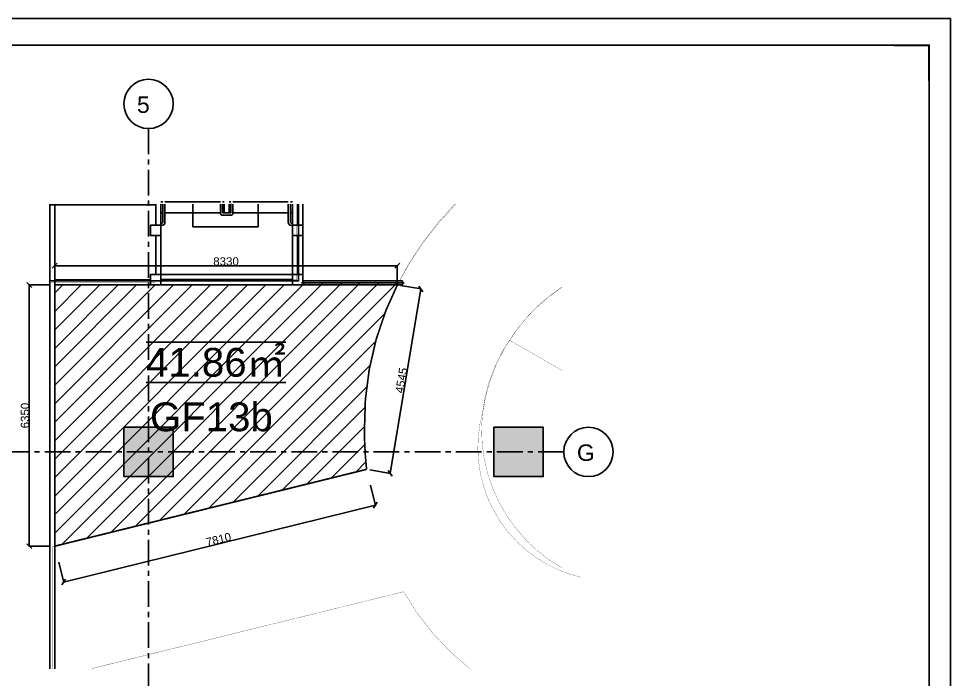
# Model space of a CAD drawing. Header units: inches. Extents: x -17552 to 18736, y -11730 to 13931.
# Drawn here: x -3925 to 18736, y -2131 to 13931 of the extents above; entities that cross this region are included whole.
import ezdxf

# ---------------------------------------------------------------- set-up
doc = ezdxf.new("R2010")
doc.units = ezdxf.units.IN
doc.header["$MEASUREMENT"] = 0
for name, pattern in [('CENTER', [2, 1.25, -0.25, 0.25, -0.25]), ('CONTINOUS', [0]), ('DASH', [0.35, 0.25, -0.1]), ('HIDDEN', [0.375, 0.25, -0.125])]:
    doc.linetypes.add(name, pattern=pattern)
for name, color, linetype in [('DIM', 3, 'Continuous'), ('DIM TEXT', 7, 'Continuous'), ('HS-CURVE-PAVE-JNT', 1, 'Continuous'), ('I-Wall-Rent-p', 42, 'Continuous'), ('L01-TXT-200', 7, 'Continuous'), ('L01-WAL', 2, 'Continuous'), ('WALL', 255, 'Continuous'), ('商铺编号', 1, 'Continuous'), ('租户面积', 1, 'Continuous'), ('轴线', 10, 'CENTER')]:
    doc.layers.add(name, color=color, linetype=linetype)
doc.layers.add('P-新规划租赁线', color=7, linetype='Continuous', true_color=0xd45be6)
doc.styles.get("Standard").update_dxf_attribs({"font": 'arial.ttf'})
doc.dimstyles.new('DIM-200MM', dxfattribs={"dimtxt": 200, "dimasz": 120, "dimexe": 10, "dimexo": 10, "dimgap": 0.7, "dimtad": 1, "dimdec": 0, "dimrnd": 5, "dimzin": 1, "dimdsep": 46, "dimtxsty": 'Standard', "dimblk": 'OBLIQUE', "dimcen": 0.5, "dimdle": 1, "dimclrd": 256, "dimclre": 256, "dimclrt": 7, "dimaunit": 1, "dimadec": 0, "dimazin": 0, "dimtfac": 1, "dimtdec": 0, "dimtix": 1, "dimtmove": 2, "dimatfit": 3, "dimfxl": 500, "dimfxlon": 1, "dimtolj": 1, "dimtzin": 1, "dimarcsym": 0})

# ---------------------------------------------------------------- blocks, each defined once
blk = doc.blocks.new('*U137')
for p, q in [((2429.193511915801, 50), (0, 50)), ((0, 50), (0, -50)), ((2429.193511915801, -50), (2429.193511915801, 50)), ((0, -50), (2429.193511915801, -50))]:
    blk.add_line(p, q)
at = {"layer": 'DEFPOINTS'}
blk.add_lwpolyline([(2468.428101461475, 0), (-29.34227502728299, 0)], dxfattribs=at)
blk = doc.blocks.new('_Oblique')
at = {"color": 0, "linetype": 'ByBlock', "lineweight": -2}
blk.add_line((-0.5, -0.5), (0.5, 0.5), dxfattribs=at)
blk = doc.blocks.new('*D143')
at = {"layer": 'DEFPOINTS', "color": 0, "transparency": 16777216}
for p in [(5283.556809409754, 7925.256716182077), (-3046.333314201562, 7457.523182017816), (5283.556809409754, 7457.523182017816)]:
    blk.add_point(p, dxfattribs=at)
at = {"layer": 'DIM', "lineweight": -2, "transparency": 16777216}
for p, q in [((-3046.333314201562, 7467.523182017816), (-3046.333314201562, 7935.256716182077)), ((5283.556809409754, 7467.523182017816), (5283.556809409754, 7935.256716182077)), ((-3047.333314201562, 7925.256716182077), (5284.556809409754, 7925.256716182077))]:
    blk.add_line(p, q, dxfattribs=at)
at = {"layer": 'DIM', "lineweight": -2, "transparency": 16777216, "xscale": 120, "yscale": 120, "zscale": 120, "rotation": 180}
blk.add_blockref('_Oblique', (-3046.333314201562, 7925.256716182077), dxfattribs=at)
at = {"layer": 'DIM', "lineweight": -2, "transparency": 16777216, "xscale": 120, "yscale": 120, "zscale": 120}
blk.add_blockref('_Oblique', (5283.556809409754, 7925.256716182077), dxfattribs=at)
at = {"layer": 'DIM', "color": 7, "transparency": 16777216, "insert": (1118.611747604096, 8028.139526550426), "char_height": 200, "attachment_point": 5}
blk.add_mtext('\\A1;8330', dxfattribs=at)
blk = doc.blocks.new('*D144')
at = {"layer": 'DEFPOINTS', "color": 0, "transparency": 16777216}
for p in [(-3046.324512050255, 7457.52318201782), (-3668.115910566212, 1106.680791586958), (-3046.342116350542, 1106.680791586958)]:
    blk.add_point(p, dxfattribs=at)
at = {"layer": 'DIM', "lineweight": -2, "transparency": 16777216}
for p, q in [((-3168.115910566213, 7457.52318201782), (-3678.115910566213, 7457.52318201782)), ((-3668.115910566213, 7458.52318201782), (-3668.115910566212, 1105.680791586958)), ((-3168.115910566212, 1106.680791586958), (-3678.115910566212, 1106.680791586958))]:
    blk.add_line(p, q, dxfattribs=at)
at = {"layer": 'DIM', "lineweight": -2, "transparency": 16777216, "xscale": 120, "yscale": 120, "zscale": 120}
for p, rotation in [((-3668.115910566213, 7457.52318201782), 90), ((-3668.115910566212, 1106.680791586958), 270)]:
    blk.add_blockref('_Oblique', p, dxfattribs=dict(at, rotation=rotation))
at = {"layer": 'DIM', "color": 7, "transparency": 16777216, "insert": (-3770.998720934559, 4282.101986802389), "char_height": 200, "attachment_point": 5, "rotation": 90}
blk.add_mtext('\\A1;6350', dxfattribs=at)
blk = doc.blocks.new('*D145')
at = {"layer": 'DEFPOINTS', "color": 0, "transparency": 16777216}
for p in [(4537.180660422193, 2973.85926937763), (4751.574921409821, 2103.099574603922), (-3046.34211635054, 1106.680791586958)]:
    blk.add_point(p, dxfattribs=at)
at = {"layer": 'DIM', "lineweight": -2, "transparency": 16777216}
for p, q in [((4632.037318476745, 2588.600101364722), (4753.965673468483, 2093.389564068706)), ((-2832.918856416433, 235.6820216073827), (4752.545922463343, 2103.338649809788)), ((-2951.485458295988, 721.4216235740488), (-2829.55710330425, 226.2110862780329))]:
    blk.add_line(p, q, dxfattribs=at)
at = {"layer": 'DIM', "lineweight": -2, "transparency": 16777216, "xscale": 120, "yscale": 120, "zscale": 120}
for p, rotation in [((4751.574921409821, 2103.099574603922), 13.83196470307391), ((-2831.947855362911, 235.9210968132488), 193.8319647030739)]:
    blk.add_blockref('_Oblique', p, dxfattribs=dict(at, rotation=rotation))
at = {"layer": 'DIM', "color": 7, "transparency": 16777216, "insert": (935.2331119494968, 1269.343418241537), "char_height": 200, "attachment_point": 5, "rotation": 13.831964703073913}
blk.add_mtext('\\A1;7810', dxfattribs=at)
blk = doc.blocks.new('*D146')
at = {"layer": 'DEFPOINTS', "color": 0, "transparency": 16777216}
for p in [(5283.556809409754, 7457.523182017816), (5857.218569647281, 7362.028188688714), (4537.180660422194, 2973.85926937763)]:
    blk.add_point(p, dxfattribs=at)
at = {"layer": 'DIM', "lineweight": -2, "transparency": 16777216}
for p, q in [((5110.678214578515, 2877.377849993065), (5857.382775728486, 7363.014614744176)), ((5364.005541916073, 7444.131229291449), (5867.082830201905, 7360.386127876659)), ((4617.629392928512, 2960.467316651263), (5120.706681214345, 2876.722215236473))]:
    blk.add_line(p, q, dxfattribs=at)
at = {"layer": 'DIM', "lineweight": -2, "transparency": 16777216, "xscale": 120, "yscale": 120, "zscale": 120}
for p, rotation in [((5857.218569647281, 7362.028188688714), 80.54888277311474), ((5110.84242065972, 2878.364276048528), 260.5488827731147)]:
    blk.add_blockref('_Oblique', p, dxfattribs=dict(at, rotation=rotation))
at = {"layer": 'DIM', "color": 7, "transparency": 16777216, "insert": (5383.015218695409, 5137.01180875898), "char_height": 200, "attachment_point": 5, "rotation": 80.54888277311474}
blk.add_mtext('\\A1;4545', dxfattribs=at)

msp = doc.modelspace()

# ---------------------------------------------------------------- hatches: boundary and pattern name
at = {"layer": 'L01-WAL', "linetype": 'Continuous'}
h = msp.add_hatch(dxfattribs=at)
h.set_pattern_fill('ANSI31', color=3, scale=100)
h.set_pattern_definition([(45, (-3108464.733893714, 1292740.665753236), (-224.5064030267288, 224.5064030267288), [])])
edge = h.paths.add_edge_path()
edge.add_line((-3046.342116350541, 1106.680791586958), (4537.180660422193, 2973.85926937763))
edge.add_arc((13368.40415221676, 3929.545007695169), 8882.783549791573, 179.9899566058593, 186.1763242025603, ccw=False)
edge.add_arc((12042.80323218357, 4074.597528288462), 7558.544713265697, 152.9879342943881, 181.08779906719, ccw=False)
edge.add_line((5308.813357049832, 7507.523182017816), (2983.674569655908, 7507.523182017816))
edge.add_line((2983.674569655908, 7507.523182017816), (2983.665760792559, 7457.523182017816))
edge.add_line((2983.665760792559, 7457.523182017816), (-3046.324512050254, 7457.523182017816))
edge.add_line((-3046.324512050254, 7457.523182017816), (-3046.342116350541, 1106.680791586958))
h.paths.add_polyline_path([(-1005.902386284197, 5035.18864964806), (2776.532811532993, 5035.18864964806), (2776.532811532993, 6107.391923863612), (-1005.902386284197, 6107.391923863612)], flags=24)
h.paths.add_polyline_path([(-913.0166788276518, 3707.413570743157), (2438.722748184627, 3707.413570743157), (2438.722748184627, 4793.941538001002), (-913.0166788276518, 4793.941538001002)], flags=24)
at = {"layer": 'WALL'}
h = msp.add_hatch(color=256, dxfattribs=at)
h.dxf.hatch_style = 1
h.paths.add_polyline_path([(-166.3333141996991, 3997.52964948336), (-1366.333314199699, 3997.52964948336), (-1366.333314199699, 2797.52964948336), (-166.3333141996991, 2797.52964948336)])
h = msp.add_hatch(color=256, dxfattribs=at)
h.dxf.hatch_style = 1
h.paths.add_polyline_path([(8833.666685800301, 3997.52964948336), (7633.666685800301, 3997.52964948336), (7633.666685799835, 2797.52964948336), (8833.666685800301, 2797.52964948336)])

# ---------------------------------------------------------------- linework, layer by layer
for points in [[(-17552.16863536707, -10001.75728390326), (-17552.16863536707, 13931.04271609674), (17007.83136463294, 13931.04271609674)], [(17007.83136463294, 13931.04271609674), (18735.83136463294, 13931.04271609674), (18735.83136463294, 12203.04271609674)], [(17007.83136463294, -11729.75728390326), (18735.83136463294, -11729.75728390326), (18735.83136463294, 12203.04271609675)]]:
    msp.add_lwpolyline(points)
msp.add_lwpolyline([(-17033.76863536707, 13283.04271609674), (18217.43136463294, 13283.04271609675), (18217.43136463294, -11081.75728390326), (-17033.76863536707, -11081.75728390326)], close=True)
at = {"const_width": 43.2}
msp.add_lwpolyline([(18217.43136463294, 12419.04271609674), (18217.43136463294, 13283.04271609674), (17353.43136463294, 13283.04271609674)], dxfattribs=at)
at = {"layer": 'DIM'}
for p, q in [((-766.3424679277887, 10757.52964937046), (-766.3424679277887, 11257.52964937046)), ((8833.666685800294, 3397.529795433947), (9333.666685800294, 3397.529795433947))]:
    msp.add_line(p, q, dxfattribs=at)
for centre in [(-766.3424679270174, 11857.90964937046), (9933.666685800294, 3397.529795433947)]:
    msp.add_circle(centre, 600, dxfattribs=at)
at = {"layer": 'HS-CURVE-PAVE-JNT', "color": 0}
for p, q in [((-3166.333314194577, 9407.52964948336), (-3166.333314194577, 9424.916387545498)), ((-586.3333142090123, 9407.529649483826), (-3166.333314194577, 9407.52964948336)), ((-586.333314209478, 9424.916387545498), (-586.3333142104093, 8907.52964948336)), ((-466.3333142015617, 9424.916387545498), (-466.3333142015617, 7457.536586747126)), ((-416.3099017103668, 9477.529649480566), (-466.3099017103668, 9477.529649480566)), ((-416.3563618005719, 8992.529763873055), (-416.3563618005719, 9424.916387545498)), ((-366.384558058111, 8982.52989460327), (-366.3785828885157, 9424.916387545498)), ((983.6695001123007, 9477.529649482429), (-366.3757627133746, 9477.529649481032)), ((983.6694986324292, 9424.916387545498), (983.6695002273191, 9192.529435865901)), ((1033.603639111156, 9477.529649480566), (1073.669322431786, 9477.529649480566)), ((1033.669473874616, 9207.529649483826), (1033.669473875081, 9424.916387545498)), ((1073.667131991824, 9207.529609307967), (1073.667215972906, 9424.916387545498)), ((1193.667131991824, 9207.529562949057), (1193.667215972906, 9424.916387545498)), ((1233.73530863109, 9477.529649480566), (1193.66962531046, 9477.529649480566)), ((1233.669473868562, 9429.942443555075), (1233.669473867631, 9207.529541313968)), ((2633.668874547584, 9477.52964948336), (1283.669456736883, 9477.52964948336)), ((1283.670696430141, 9424.916387545498), (1283.67071314645, 9405.488021273486)), ((1283.67071314645, 9405.488021273486), (1283.671379290288, 9188.06984403808)), ((2633.663505022181, 9424.916387545498), (2633.661300528096, 8974.841213228035)), ((2683.663593755336, 9424.916387545498), (2683.661429643398, 8989.583593143005)), ((2683.726972197881, 9477.529649483826), (2733.726972197881, 9477.52964948336)), ((2733.666685871547, 7707.526719243586), (2733.666685869684, 9424.916387545498)), ((2853.66668587015, 8907.52964948336), (2853.666685869684, 9424.916387545498)), ((-416.3757627119776, 9207.52964948336), (-466.3757627115119, 9207.529649482894)), ((983.6695001127664, 9207.529649482429), (-366.3757627129089, 9207.529649481032)), ((1018.669500226388, 9157.529435867298), (1033.669500230113, 9157.529435865436)), ((1033.669447506545, 9157.529541313037), (1233.669447506079, 9157.529435865901)), ((1233.669473867631, 9207.529541313968), (1033.669473874616, 9207.529649483826)), ((1193.667131991824, 9207.529562949057), (1073.667131991824, 9207.529562949057)), ((1248.66944751027, 9157.529435867298), (1233.669447506079, 9157.529435865901)), ((2633.668874547584, 9207.52964948336), (1283.669456736883, 9207.52964948336)), ((2683.726972195553, 9207.529649483826), (2733.726972195087, 9207.52964948336)), ((-466.3562129649799, 8957.529649484757), (-451.3563618005719, 8957.529649485223)), ((-466.3562129640486, 8907.529649484291), (-441.3563291186001, 8907.529649483826)), ((2733.700631245738, 8906.185486381262), (2708.700747399358, 8906.185486380797)), ((2733.700631246204, 8956.185486381728), (2718.70078008133, 8956.185486382194)), ((-586.3333142104093, 8657.52964948336), (-586.333314212272, 7707.536586747126)), ((2853.666685871547, 7707.526719243586), (2853.66668587015, 8657.52964948336)), ((-466.3333142118063, 7707.536586747126), (2733.665760792559, 7707.526719243586)), ((-466.3333142118063, 7587.536586747126), (2733.665390760871, 7587.526719244517))]:
    msp.add_line(p, q, dxfattribs=at)
at = {"layer": 'HS-CURVE-PAVE-JNT', "color": 7}
for points in [[(-3166.333314202027, 9407.52964948336), (-3166.333314199699, -1871.898580694018)], [(-3046.333314202027, 9407.52964948336), (-3046.333314199699, -1871.898580694018)]]:
    msp.add_lwpolyline(points, dxfattribs=at)
at = {"layer": 'HS-CURVE-PAVE-JNT', "color": 0}
for points in [[(-466.3333142118063, 8657.52964948336), (-716.3333142118063, 8657.52964948336), (-716.3333142118063, 8907.52964948336), (-466.3333142118063, 8907.52964948336)], [(2983.726972211851, 8657.52964948336), (2733.726972211851, 8657.52964948336), (2733.726972211851, 8907.52964948336), (2983.726972211851, 8907.52964948336)], [(-466.3333142118063, 7457.536586747126), (-716.3333142118063, 7457.536586747126), (-716.3333142118063, 7707.536586747126), (-466.3333142118063, 7707.536586747126)], [(2983.665760792559, 7457.526719243586), (2733.665760792559, 7457.526719243586), (2733.665760792559, 7707.526719243586), (2983.665760792559, 7707.526719243586)], [(-166.3333141996991, 3997.52964948336), (-1366.333314199699, 3997.52964948336), (-1366.333314199699, 2797.52964948336), (-166.3333141996991, 2797.52964948336)], [(8833.666685800301, 3997.52964948336), (7633.666685800301, 3997.52964948336), (7633.666685799835, 2797.52964948336), (8833.666685800301, 2797.52964948336)]]:
    msp.add_lwpolyline(points, close=True, dxfattribs=at)
for centre, radius, start, end in [((1018.669500227785, 9192.529435866367), 35, 180, 270), ((1248.669447508873, 9192.529435866833), 35, 270, 0), ((-451.3563618005719, 8992.529649484757), 35, 270, 0.0001872565730074711), ((-441.3563291176688, 8982.529649483826), 75, 270, 0.0001872565730074711), ((2708.700747398892, 8981.185486380797), 75, 179.999812743427, 270), ((2718.700780081796, 8991.185486381728), 35, 179.999812743427, 270)]:
    msp.add_arc(centre, radius, start, end, dxfattribs=at)
at = {"layer": 'L01-TXT-200'}
for p, q in [((308.6462322848383, 8867.129149396293), (308.6462322848383, 9424.916387545498)), ((1899.339157470735, 9424.916387545498), (1899.339157469338, 8867.129149396758)), ((308.6462322848383, 8867.129149396293), (1899.339157469338, 8867.129149396758))]:
    msp.add_line(p, q, dxfattribs=at)
at = {"layer": 'L01-WAL'}
for p, q in [((2883.665774218971, 7557.536586747126), (-3166.333314201562, 7557.536586747126)), ((-716.3333142118063, 7577.536586747126), (-3046.333314201562, 7577.536586747126))]:
    msp.add_line(p, q, dxfattribs=at)
at = {"layer": 'L01-WAL', "color": 7}
msp.add_lwpolyline([(-3046.333314201562, 7457.536586747126), (2983.665760792559, 7457.536586747126), (2983.666024939856, 9424.916387545498)], dxfattribs=at)
at = {"layer": 'L01-WAL'}
msp.add_lwpolyline([(-3046.333314201562, 7557.536586747126), (2883.665774218971, 7557.536586747126), (2883.666024939856, 9424.916387545498)], dxfattribs=at)
at = {"layer": 'P-新规划租赁线', "ltscale": 350, "const_width": 5}
msp.add_lwpolyline([(-3122.031980677275, -1871.898580694018), (-3122.031980677275, 7517.540477725997), (-601.6637036681641, 7517.540477726463), (-601.6637036681641, 7577.540477726463), (2843.326569190947, 7582.544014952233), (2843.326826732373, 9424.916387545498)], dxfattribs=at)
at = {"layer": 'P-新规划租赁线', "color": 120, "linetype": 'HIDDEN', "ltscale": 150, "const_width": 5}
for points in [[(-3107.361348576611, -1871.898580694018), (-3111.014230069006, 1090.757535020908), (4537.180660422193, 2973.85926937763, -0.02717646823331296), (4485.837254626444, 3931.102072789887, -0.1211401852267546), (5282.987283563474, 7457.523180974735, -0.07572829492462148), (6711.020308670821, 9424.916387545498)], [(7046.799647597363, -1871.898580694018, -0.09707165457500988), (5438.217398347566, -0.7828022692410741), (-2154.885775389848, -1871.898580694018)]]:
    msp.add_lwpolyline(points, format="xyb", dxfattribs=at)
at = {"layer": 'P-新规划租赁线', "linetype": 'DASH', "ltscale": 100, "const_width": 5}
for points in [[(6680.879027826479, 9424.916387545498, 0.07558189109826119), (5308.813357049832, 7507.523182017816), (2983.674569655908, 7507.523182017816), (2983.674567774171, 9424.916387545498)], [(9290.785665984033, 5381.6497186989), (8016.79164531338, 6111.0362131359, -0.0699805034010943), (8740.33681513113, 6975.788694113347, -0.04257825202540407), (9290.785665984033, 7407.052138727478, -0.04257825202540407)], [(9290.785665984033, 576.0887290535902, -0.4397699776925093), (8012.007438150933, 6113.775265309348), (9290.785665984033, 5381.649718699133)], [(7046.557233369211, -1871.898580694018, -0.09728817698965803), (5438.239466012223, -0.7773688749002758), (-2161.294804548612, -1871.898580694018)]]:
    msp.add_lwpolyline(points, format="xyb", dxfattribs=at)
at = {"layer": 'P-新规划租赁线', "color": 3, "linetype": 'CONTINOUS', "ltscale": 100, "const_width": 40}
msp.add_lwpolyline([(-3046.342116350541, 1106.680791586958), (4537.180660422193, 2973.85926937763, -0.02699967872295479), (4485.620738894446, 3931.102073443442, -0.1232268961415417), (5308.813357049832, 7507.523182017816), (2983.674569655908, 7507.523182017816), (2983.665760792559, 7457.523182017816), (-3046.324512050254, 7457.523182017816)], format="xyb", close=True, dxfattribs=at)
at = {"layer": 'P-新规划租赁线', "color": 120, "linetype": 'DASH', "ltscale": 350, "const_width": 5}
msp.add_lwpolyline([(9290.785665984033, 7402.099129799841, 0.2149033035591875), (7366.301946346415, 4388.467236440716, 0.4306925216210471), (9769.712665895699, 346.911086178472)], format="xyb", dxfattribs=at)
at = {"layer": '轴线', "ltscale": 500}
for p, q in [((-766.3424679270174, 11257.90964937046), (-766.3424679393574, -4672.339187469406)), ((9333.666685800286, 3396.529795433945), (-12153.86674606003, 3396.529795433945))]:
    msp.add_line(p, q, dxfattribs=at)

# ---------------------------------------------------------------- block references
at = {"layer": 'I-Wall-Rent-p', "xscale": -1, "rotation": 180}
msp.add_blockref('*U137', (2983.674562942469, 7507.523182017816), dxfattribs=at)

# ---------------------------------------------------------------- texts
at = {"layer": 'DIM TEXT', "char_height": 400, "attachment_point": 1}
for s, insert in [('5', (-1047.062179638022, 12039.7998546695)), ('G', (9653.022007467844, 3579.420000732992))]:
    msp.add_mtext_dynamic_manual_height_columns(s, width=10456.67455944861, gutter_width=2, heights=[0], dxfattribs=dict(at, insert=insert))
at = {"layer": '商铺编号'}
msp.add_text('GF13b', height=700, dxfattribs=at).set_placement((-731.9286842846777, 3900.916299256118))
at = {"layer": '租户面积', "color": 1}
msp.add_text('%%U%%O41.86㎡', height=700, dxfattribs=at).set_placement((-827.2018405816052, 5225.826439552562))

# ---------------------------------------------------------------- dimensions: what is measured, and where the dimension line sits
at = {"layer": 'DIM'}
dim = msp.add_linear_dim(base=(5283.556809409754, 7925.256716182077), p1=(-3046.333314201562, 7457.523182017816), p2=(5283.556809409754, 7457.523182017816), dimstyle='DIM-200MM', dxfattribs=at)
dim.commit()
dim.dimension.update_dxf_attribs({"geometry": '*D143', "text_midpoint": (1118.611747604096, 8028.139526550426)})
dim = msp.add_linear_dim(base=(-3668.115910566212, 1106.680791586958), p1=(-3046.324512050254, 7457.523182017816), p2=(-3046.342116350541, 1106.680791586958), angle=90, dimstyle='DIM-200MM', dxfattribs=at)
dim.commit()
dim.dimension.update_dxf_attribs({"geometry": '*D144', "text_midpoint": (-3770.998720934559, 4282.101986802389)})
for p1, p2, distance, picture, middle in [((4537.180660422193, 2973.85926937763), (5283.556809409754, 7457.523182017816), -581.555765950044, '*D146', (5383.015218695409, 5137.01180875898)), ((-3046.342116350541, 1106.680791586958), (4537.180660422193, 2973.85926937763), -896.7649330715559, '*D145', (935.2331119494968, 1269.343418241537))]:
    dim = msp.add_aligned_dim(p1=p1, p2=p2, distance=distance, dimstyle='DIM-200MM', dxfattribs=at)
    dim.commit()
    dim.dimension.update_dxf_attribs({"geometry": picture, "text_midpoint": middle})

doc.saveas('drawing.dxf')
